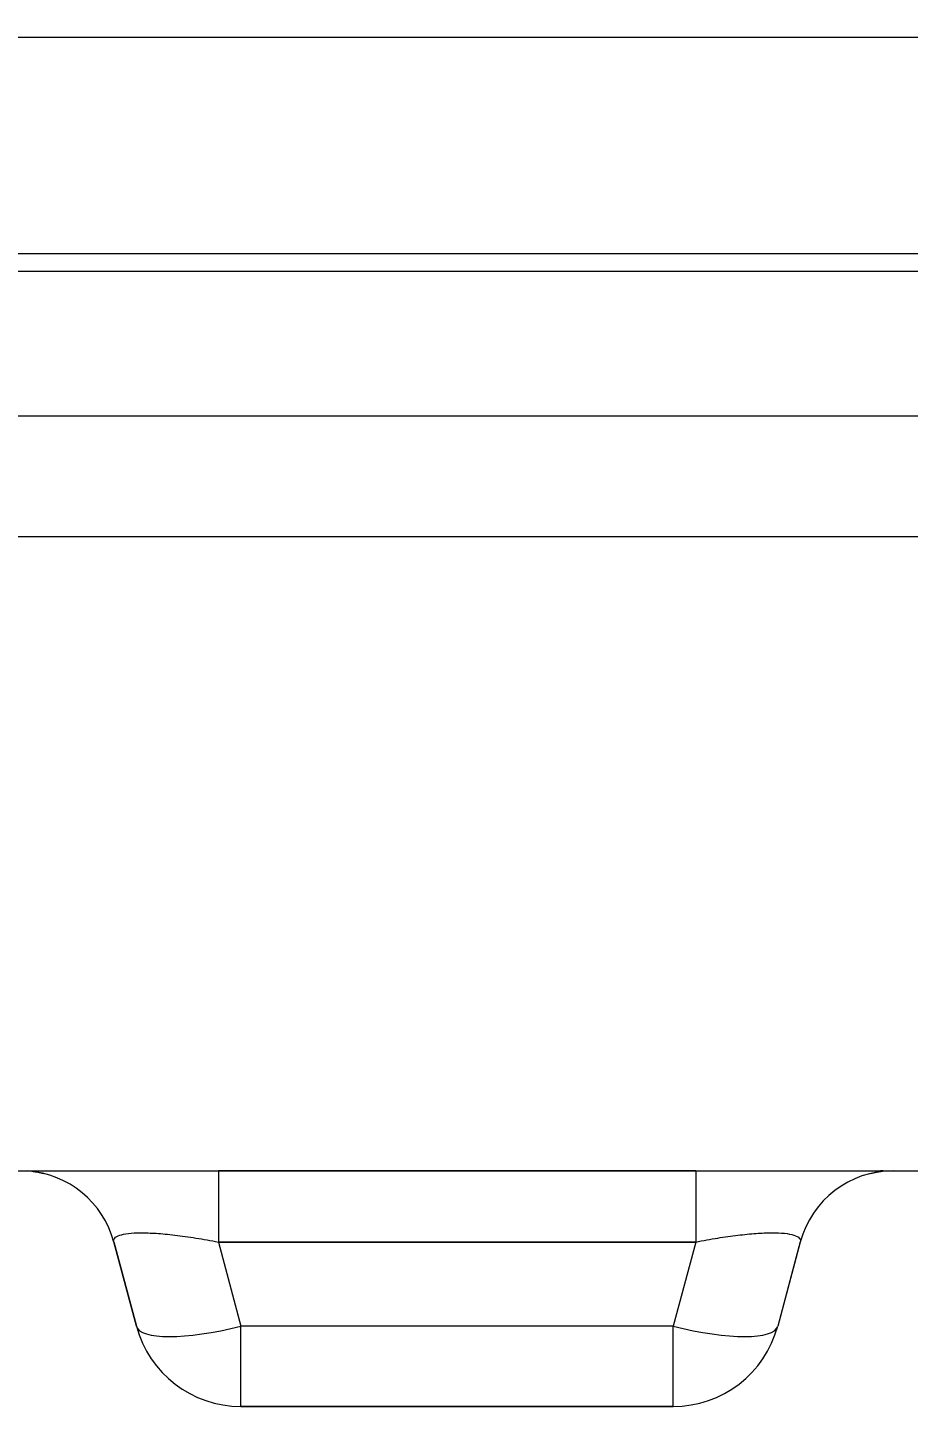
# Model space of a CAD drawing. Header units: millimetres. Extents: x 696 to 1262, y 405 to 535.
# Drawn here: x 906.2 to 942.8, y 447.6 to 504.9 of the extents above; entities that cross this region are included whole.
import ezdxf
from ezdxf.lldxf.tags import DXFTag

# ---------------------------------------------------------------- set-up
doc = ezdxf.new("R2010")
doc.units = ezdxf.units.MM
doc.layers.add('core', color=7, linetype='Continuous', lineweight=20)
doc.layers.add('dim', color=82, linetype='Continuous', lineweight=9)
tags = doc.linetypes.add('DASHED', pattern=[25.72, 12.86, -12.86]).pattern_tags.tags
tags[6:7] = [DXFTag(74, 4), DXFTag(75, 0), DXFTag(340, '0'), DXFTag(46, 0.0), DXFTag(50, 0.0), DXFTag(44, 0.0), DXFTag(45, 0.0)]
tags[4:5] = [DXFTag(74, 4), DXFTag(75, 0), DXFTag(340, '0'), DXFTag(46, 0.0), DXFTag(50, 0.0), DXFTag(44, 0.0), DXFTag(45, 0.0)]
doc.dimstyles.get("Standard").update_dxf_attribs({"dimtxt": 0.18, "dimasz": 0.18, "dimexe": 0.18, "dimexo": 0.0625, "dimgap": 0.09, "dimtad": 0, "dimtih": 1, "dimtoh": 1, "dimzin": 0, "dimdsep": 46, "dimtxsty": 'Standard', "dimcen": 0.09, "dimadec": 0, "dimazin": 0, "dimtfac": 1, "dimtofl": 0, "dimtmove": 0, "dimatfit": 3, "dimfxl": 0, "dimtolj": 1, "dimtzin": 0, "dimarcsym": 0})

# ---------------------------------------------------------------- blocks, each defined once
blk = doc.blocks.new('*D4')
at = {"layer": 'Defpoints', "color": 0, "lineweight": 18, "transparency": 16777216}
for p in [(969.086, 533.419), (843.986, 517.571), (969.086, 500.001)]:
    blk.add_point(p, dxfattribs=at)
at = {"layer": 'dim', "color": 0, "lineweight": -2, "transparency": 16777216}
for p, q in [((843.986, 518.071), (843.986, 533.918)), ((969.086, 500.5), (969.086, 533.918)), ((845.986, 533.419), (900.828, 533.419)), ((967.086, 533.419), (912.244, 533.419))]:
    blk.add_line(p, q, dxfattribs=at)
at = {"layer": 'dim', "color": 0, "lineweight": 18, "transparency": 16777216}
for points in [[(845.986, 533.752), (845.986, 533.085), (843.986, 533.419)], [(967.086, 533.752), (967.086, 533.085), (969.086, 533.419)]]:
    blk.add_solid(points, dxfattribs=at)
at = {"layer": 'dim', "color": 0, "lineweight": 18, "transparency": 16777216, "insert": (906.536, 533.419), "char_height": 2.5, "attachment_point": 5}
blk.add_mtext('\\A1;125.10', dxfattribs=at)

msp = doc.modelspace()

# ---------------------------------------------------------------- linework, layer by layer
at = {"layer": 'core', "linetype": 'DASHED', "lineweight": 13, "ltscale": 0.8}
for p, q in [((851.986, 504.501), (949.283, 504.501)), ((851.986, 495.501), (949.283, 495.501)), ((949.54, 494.751), (851.986, 494.751))]:
    msp.add_line(p, q, dxfattribs=at)
at = {"layer": 'core', "linetype": 'DASHED', "lineweight": 13, "ltscale": 0.9}
for p, q in [((952.185, 488.735), (843.986, 488.735)), ((843.986, 483.735), (952.185, 483.735))]:
    msp.add_line(p, q, dxfattribs=at)
at = {"layer": 'core', "linetype": 'Continuous', "lineweight": 18}
for p, q in [((874.091, 457.371), (957.793, 457.371)), ((909.811, 454.406), (910.749, 450.907)), ((938.337, 454.406), (937.399, 450.907)), ((933.052, 447.571), (915.096, 447.571))]:
    msp.add_line(p, q, dxfattribs=at)
at = {"layer": 'core', "linetype": 'DASHED', "lineweight": 13, "ltscale": 0.2}
for p, q in [((914.158, 457.371), (933.99, 457.371)), ((933.99, 457.371), (914.158, 457.371)), ((933.99, 454.406), (914.158, 454.406))]:
    msp.add_line(p, q, dxfattribs=at)
at = {"layer": 'core', "linetype": 'Continuous', "lineweight": 13}
for p, q in [((914.158, 457.371), (914.158, 454.406)), ((933.99, 457.371), (933.99, 454.406)), ((909.811, 454.409), (910.75, 450.904)), ((914.158, 454.406), (915.096, 450.907)), ((914.158, 454.406), (933.99, 454.406)), ((933.99, 454.406), (933.052, 450.907)), ((915.096, 447.571), (915.096, 450.907)), ((933.052, 450.907), (915.096, 450.907)), ((933.052, 447.571), (933.052, 450.907)), ((915.096, 447.571), (933.052, 447.571))]:
    msp.add_line(p, q, dxfattribs=at)
at = {"layer": 'core', "linetype": 'DASHED', "lineweight": 13, "ltscale": 0.04}
for p, q in [((914.158, 457.371), (914.158, 454.406)), ((933.99, 457.371), (933.99, 454.406)), ((910.75, 450.904), (909.811, 454.409)), ((914.158, 454.406), (915.096, 450.907)), ((933.99, 454.406), (933.052, 450.907)), ((938.337, 454.409), (937.398, 450.904))]:
    msp.add_line(p, q, dxfattribs=at)
at = {"layer": 'core', "linetype": 'DASHED', "lineweight": 13}
for p, q in [((909.811, 454.406), (909.811, 454.406)), ((938.337, 454.406), (938.337, 454.406))]:
    msp.add_line(p, q, dxfattribs=at).dxf.unprotected_set("ltscale", 0)
at = {"layer": 'core', "linetype": 'Continuous', "lineweight": 18}
for centre, radius, start, end in [((905.948, 453.371), 4, 14.99975, 85.95232), ((942.201, 453.371), 4, 90, 165.00028), ((915.096, 452.071), 4.5, 195, 270), ((933.052, 452.071), 4.5, 270, 345)]:
    msp.add_arc(centre, radius, start, end, dxfattribs=at)
at = {"layer": 'core', "linetype": 'Continuous', "lineweight": 13}
for centre, major_axis, start_param, end_param in [((915.096, 452.071), (4.347, 1.165), 3.141593, 4.645351), ((933.052, 452.071), (4.347, -1.165), 4.779426, 6.283185)]:
    msp.add_ellipse(centre, major_axis=major_axis, ratio=0.250563, start_param=start_param, end_param=end_param, dxfattribs=at)
at = {"layer": 'core', "linetype": 'DASHED', "lineweight": 13, "ltscale": 0.008}
msp.add_open_spline([(906.375, 457.365), (906.375, 457.365), (906.375, 457.363), (906.391, 457.358), (906.453, 457.346), (906.534, 457.332), (906.639, 457.313), (906.752, 457.291), (906.843, 457.27), (906.881, 457.26)], degree=3, knots=[0, 0, 0, 0, 0.008627, 0.277615, 0.46328, 0.632488, 0.783464, 0.915388, 1, 1, 1, 1], dxfattribs=at)
at = {"layer": 'core', "linetype": 'Continuous', "lineweight": 18}
msp.add_open_spline([(941.267, 457.26), (941.306, 457.27), (941.397, 457.291), (941.509, 457.313), (941.614, 457.332), (941.696, 457.346), (941.758, 457.358), (941.783, 457.366), (941.754, 457.37), (941.701, 457.371), (941.664, 457.371)], degree=3, knots=[0, 0, 0, 0, 0.053636, 0.137263, 0.232967, 0.340228, 0.457922, 0.628435, 0.810677, 1, 1, 1, 1], dxfattribs=at)
at = {"layer": 'core', "linetype": 'Continuous', "lineweight": 13}
for points in [[(909.811, 454.406), (909.795, 454.467), (909.82, 454.575), (910.03, 454.695), (910.396, 454.77), (910.91, 454.797), (911.563, 454.775), (912.342, 454.703), (913.222, 454.58), (913.845, 454.468), (914.158, 454.406)], [(933.99, 454.406), (934.298, 454.467), (934.9, 454.575), (935.751, 454.695), (936.513, 454.77), (937.171, 454.797), (937.708, 454.775), (938.102, 454.703), (938.326, 454.58), (938.353, 454.468), (938.337, 454.406)]]:
    msp.add_open_spline(points, degree=3, knots=[0, 0, 0, 0, 0.128773, 0.251663, 0.372692, 0.49306, 0.613961, 0.73941, 0.869107, 1, 1, 1, 1], dxfattribs=at)

# ---------------------------------------------------------------- dimensions: what is measured, and where the dimension line sits
at = {"layer": 'dim', "lineweight": 18}
dim = msp.add_linear_dim(base=(969.086, 533.419), p1=(843.986, 517.571), p2=(969.086, 500.001), dimstyle='Standard', override={"dimtxt": 2.5, "dimasz": 2, "dimexe": 0.49975, "dimexo": 0.49975, "dimgap": 0.49975}, dxfattribs=at)
dim.commit()
dim.dimension.update_dxf_attribs({"geometry": '*D4', "text_midpoint": (906.536, 533.419)})

doc.saveas('drawing.dxf')
